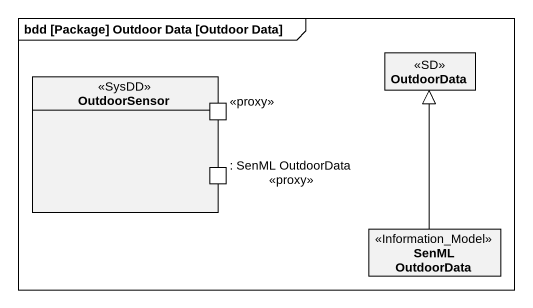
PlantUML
@startuml
mainframe bdd [Package] Outdoor Data [Outdoor Data]
allowmixing
hide circle
hide empty members
rectangle OutdoorSensor <<SysDD>> {
  port "<<proxy>>" as proxy
  port ": SenML OutdoorData <<proxy>>" as SenML_OutdoorData_proxy
}
class OutdoorData <<SD>>
class "SenML OutdoorData" as SenML_OutdoorData <<Information_Model>>
SenML_OutdoorData -up-|> OutdoorData
@enduml
